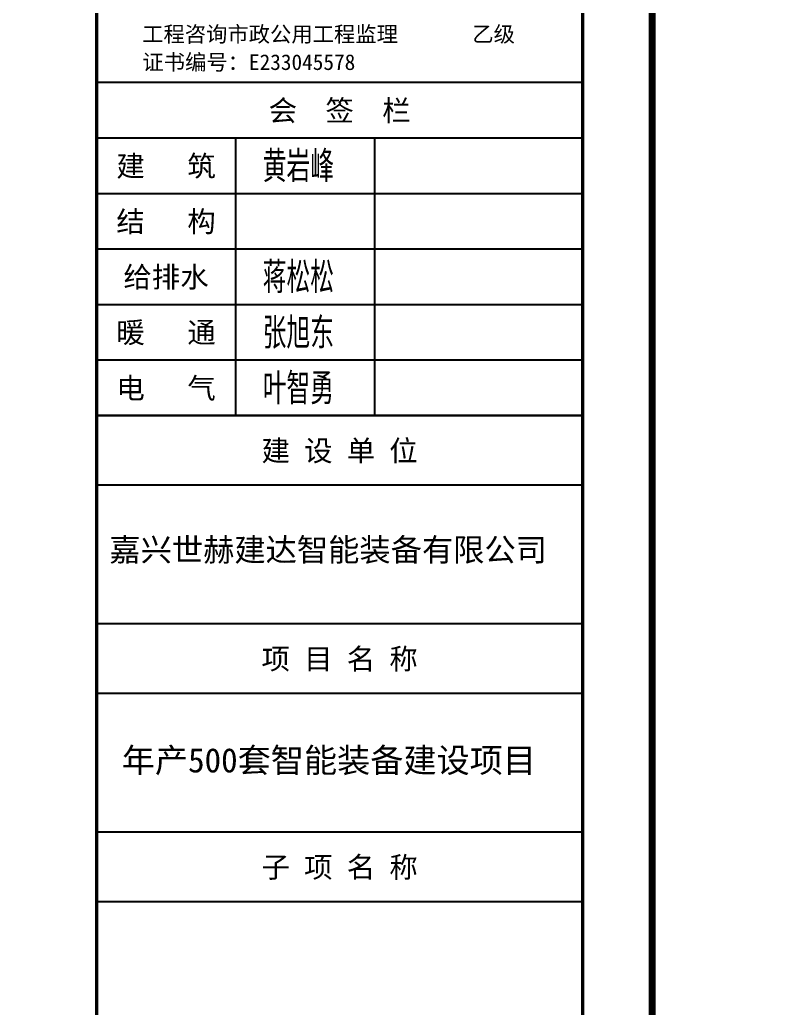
# Model space of a CAD drawing. Extents: x -160106 to 966792, y -663931 to 1550022.
# Drawn here: x -61903 to -61473, y -112505 to -111935 of the extents above; entities that cross this region are included whole.
import ezdxf
from ezdxf.enums import TextEntityAlignment as Align
from ezdxf.xclip import XClip

# ---------------------------------------------------------------- set-up
doc = ezdxf.new("R2010")
doc.units = 0
for name, color, linetype in [('0-cxFrame', 155, 'Continuous'), ('A-LIN-V', 9, 'Continuous'), ('qianming', 155, 'Continuous')]:
    doc.layers.add(name, color=color, linetype=linetype)
doc.layers.add('0-cxText', color=131, linetype='Continuous', lineweight=25)
doc.styles.add('BZHZ', font='bzxw', dxfattribs={"width": 0.8, "bigfont": 'bzhz'})
doc.styles.add('cx_biaoti', font='')
doc.styles.add('cx_tuming', font='simhei.ttf')
doc.styles.add('cx_tuqian1', font='')
doc.styles.add('黑体', font='simhei.ttf', dxfattribs={"height": 12})
doc.styles.get('cx_biaoti').set_extended_font_data('SimSun')
doc.styles.get('cx_tuqian1').set_extended_font_data('SimSun')

# ---------------------------------------------------------------- blocks, each defined once
blk = doc.blocks.new('zjcx_lan_huiqian(Dragon)')
for p, q in [((-7000, -800), (0, -800)), ((-5000, -800), (-5000, -4800)), ((-3000, -800), (-3000, -4800)), ((-7000, -1600), (0, -1600)), ((-7000, -2400), (0, -2400)), ((-7000, -3200), (0, -3200)), ((-7000, -4000), (0, -4000))]:
    blk.add_line(p, q)
at = {"const_width": 30}
blk.add_lwpolyline([(-7000, 0), (0, 0)], dxfattribs=at)
blk.add_lwpolyline([(-7000, 0), (0, 0), (0, -4800), (-7000, -4800)], close=True, dxfattribs=at)
at = {"style": 'cx_biaoti'}
for s, p in [('会  签  栏', (-3500, -400)), ('建   筑', (-6000, -1200)), ('结   构', (-6000, -2000)), ('给排水', (-6000, -2800)), ('暖   通', (-6000, -3600)), ('电   气', (-6000, -4400))]:
    blk.add_text(s, height=300, dxfattribs=at).set_placement(p, align=Align.MIDDLE)
blk = doc.blocks.new('T-汇签(Dragon)')
at = {"layer": '0-cxFrame'}
blk.add_blockref('zjcx_lan_huiqian(Dragon)', (0, 0), dxfattribs=at)
at = {"layer": 'qianming', "style": 'BZHZ', "width": 0.8}
for s, p in [('黄岩峰', (-4094.3, -1189.1)), ('蒋松松', (-4094.3, -2789.1)), ('张旭东', (-4094.3, -3589.1)), ('叶智勇', (-4094.3, -4389.1))]:
    blk.add_text(s, height=450, dxfattribs=at).set_placement(p, align=Align.MIDDLE)
blk = doc.blocks.new('zjcx_TT(Dragon)')
at = {"layer": '0-cxFrame', "const_width": 30}
blk.add_lwpolyline([(-7000, -10200.2), (0, -10200.2), (0, 0), (-7000, 0)], close=True, dxfattribs=at)
at = {"color": 7, "style": 'cx_biaoti'}
for s, p in [('工程咨询市政公用工程监理       乙级', (-6343.7, -9618.5)), ('证书编号：E233045578', (-6339.9, -10022.3))]:
    blk.add_text(s, height=225, dxfattribs=at).set_placement(p)
blk = doc.blocks.new('zjcx_lan_xiangmu(Dragon)')
for p, q in [((-7000, 8999.8), (0, 8999.8)), ((-7000, 5999.8), (0, 5999.8)), ((-7000, 2999.8), (0, 2999.8)), ((-5000, 1000), (-5000, 0))]:
    blk.add_line(p, q)
at = {"const_width": 30}
for points in [[(-7000, 9999.8), (0, 9999.8)], [(-7000, 6999.8), (0, 6999.8)], [(-7000, 6999.8), (0, 6999.8)], [(-7000, 3999.8), (0, 3999.8)], [(-7000, 3999.8), (0, 3999.8)], [(-7000, 999.8), (0, 999.8)], [(-7000, 0), (0, 0)]]:
    blk.add_lwpolyline(points, dxfattribs=at)
blk.add_lwpolyline([(-7000, 9999.8), (0, 9999.8), (0, 0), (-7000, 0)], close=True)
at = {"style": 'cx_biaoti'}
for s, p in [('建 设 单 位', (-3500, 9499.8)), ('项 目 名 称', (-3500, 6499.8)), ('子 项 名 称', (-3500, 3499.8)), ('工程编号', (-6012.7, 500))]:
    blk.add_text(s, height=300, dxfattribs=at).set_placement(p, align=Align.MIDDLE)
blk = doc.blocks.new('T-项目(Dragon)')
blk.add_blockref('zjcx_lan_xiangmu(Dragon)', (0, 0))
at = {"color": 3, "style": 'cx_tuming'}
for s, height, p in [('嘉兴世赫建达智能装备有限公司', 330, (-6816.1, 7900.8)), ('年产500套智能装备建设项目 ', 350, (-6637.7, 4858.9))]:
    blk.add_text(s, height=height, dxfattribs=at).set_placement(p)
blk = doc.blocks.new('zjcx_T2(Dragon)')
at = {"layer": '0-cxFrame', "const_width": 50}
blk.add_lwpolyline([(-7000, 40000), (0, 40000), (0, 0), (-7000, 0)], close=True, dxfattribs=at)
at = {"layer": '0-cxFrame'}
for name, p in [('zjcx_TT(Dragon)', (0, 40000)), ('T-汇签(Dragon)', (0, 29800)), ('T-项目(Dragon)', (0, 15000.2))]:
    blk.add_blockref(name, p, dxfattribs=at)
blk = doc.blocks.new('TK22.A2 L(Dragon)')
at = {"layer": '0-cxFrame', "color": 7, "const_width": 0.5}
blk.add_lwpolyline([(0, 0), (-594, 0), (-594, 420), (0, 420)], close=True, dxfattribs=at)
at = {"layer": '0-cxFrame', "const_width": 0.5}
for points in [[(-80, 10), (-574, 10), (-574, 410), (-80, 410)], [(-10, 10), (-80, 10), (-80, 410), (-10, 410)]]:
    blk.add_lwpolyline(points, close=True, dxfattribs=at)
at = {"layer": '0-cxFrame', "xscale": 0.01, "yscale": 0.01, "zscale": 0.01}
blk.add_blockref('zjcx_T2(Dragon)', (-10, 10), dxfattribs=at)
at = {"style": '黑体', "flags": 4}
blk.add_attdef('图幅', text='', height=3.3, dxfattribs=at).set_placement((-40, 3), align=Align.RIGHT)
at = {"layer": '0-cxText', "flags": 4}
for tag, height, style, p in [('建设单位', 3.5, 'cx_tuming', (-45, 240)), ('项目名称', 3.5, 'cx_tuming', (-45, 210)), ('子项名称', 3.5, 'cx_tuming', (-45, 180)), ('工程编号', 3.3, 'cx_tuqian1', (-35, 165)), ('图名1', 3.5, 'cx_tuming', (-45, 87)), ('图名2', 3.5, 'cx_tuming', (-45, 79)), ('图名3', 3.5, 'cx_tuming', (-45, 71)), ('出图日期', 3.3, 'cx_tuqian1', (-39, 60)), ('专业', 3.3, 'cx_tuqian1', (-55, 52)), ('图号', 3.3, 'cx_tuqian1', (-55, 44)), ('版次', 3.3, 'cx_tuqian1', (-20, 44))]:
    blk.add_attdef(tag, text='', height=height, dxfattribs=dict(at, style=style)).set_placement(p, align=Align.MIDDLE)
at = {"layer": 'Defpoints', "color": 6, "flags": 4}
for tag, height, style, p in [('tufu', 3.3, '黑体', (-12, 12)), ('dwfname', 4, 'cx_tuqian1', (-80, 3))]:
    blk.add_attdef(tag, text='', height=height, dxfattribs=dict(at, style=style)).set_placement(p, align=Align.RIGHT)
blk = doc.blocks.new('A$C4b170b85')
at = {"color": 6, "ltscale": 10}
for p, q in [((-1397.05, 73), (278.84, 73)), ((-1397.05, 70), (278.84, 70))]:
    blk.add_line(p, q, dxfattribs=at)
at = {"layer": 'A-LIN-V'}
blk.add_line((-600, 0), (-1397.05, 0), dxfattribs=at)
blk = doc.blocks.new('20250917165921')
at = {"layer": 'A-LIN-V'}
blk.add_line((-475, 11800), (-1622.89, 11800), dxfattribs=at)
at = {"ltscale": 40}
blk.add_blockref('A$C4b170b85', (-225.84, 11800), dxfattribs=at)

msp = doc.modelspace()

# ---------------------------------------------------------------- block references
at = {"ltscale": 40}
ref = msp.add_blockref('20250917165921', (-60028.11, -124076.59), dxfattribs=at)
XClip(ref).set_block_clipping_path([(-1186.0518684071, 11609.3066870357), (509.0598294965, 14696.9698240826)])
at = {"layer": '0-cxFrame', "xscale": 4, "yscale": 4, "zscale": 4}
msp.add_blockref('TK22.A2 L(Dragon)', (-61538.82, -113203.37), dxfattribs=at)

# ---------------------------------------------------------------- next in the draw order: block references
at = {"layer": '0-cxFrame', "xscale": 8, "yscale": 8, "zscale": 8, "rotation": 270}
msp.add_blockref('TK22.A2 L(Dragon)', (-61538.82, -113203.37), dxfattribs=at)

doc.saveas('drawing.dxf')
